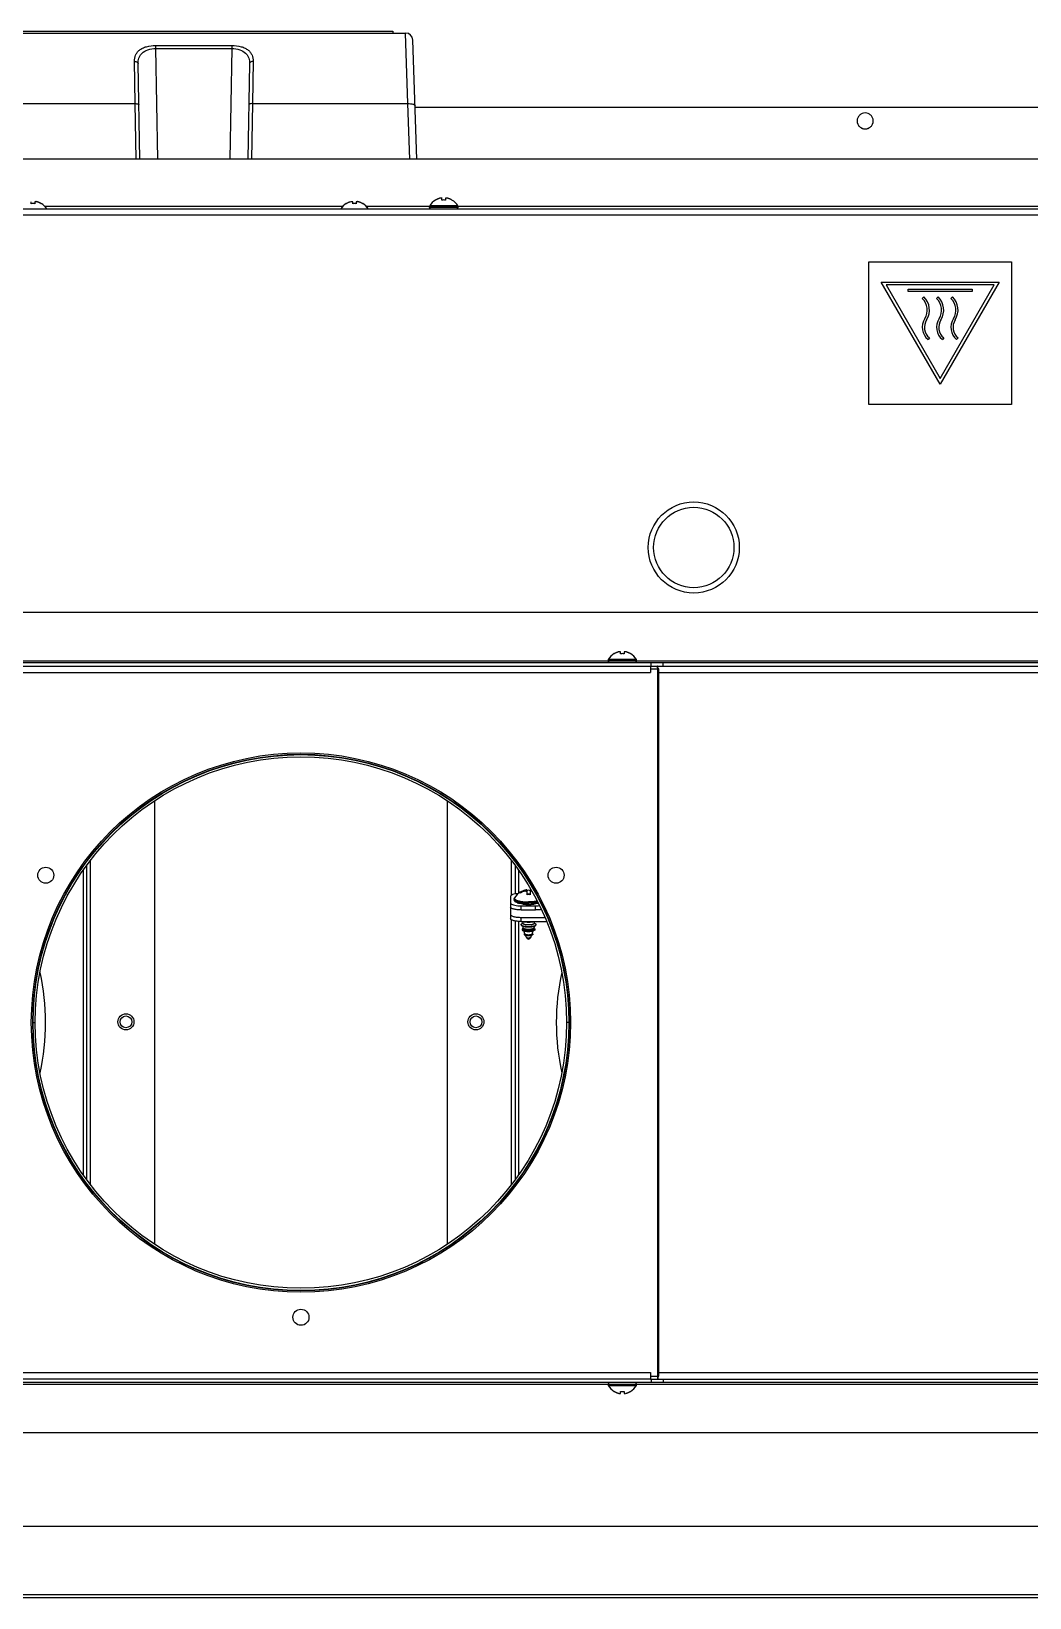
# Model space of a CAD drawing. Header units: millimetres. Extents: x -1686 to 4120, y -1850 to 2563.
# Drawn here: x 349.9 to 629.4, y -1347.2 to -908.7 of the extents above; entities that cross this region are included whole.
import ezdxf

# ---------------------------------------------------------------- set-up
doc = ezdxf.new("R2010")
doc.units = ezdxf.units.MM
doc.header["$LTSCALE"] = 65.395
doc.layers.get('0').update_dxf_attribs({"linetype": 'CONTINUOUS'})
doc.layers.add('ASSI', color=7, linetype='CONTINUOUS')
doc.layers.add('GEOM', color=7, linetype='CONTINUOUS')

msp = doc.modelspace()

# ---------------------------------------------------------------- linework, layer by layer
at = {"linetype": 'Continuous'}
for p, q in [((463.08, -955.91), (463.08, -955.87)), ((464.88, -955.91), (464.88, -955.35)), ((465.88, -955.35), (465.88, -955.91)), ((467.68, -955.87), (467.68, -955.91)), ((349.88, -956.91), (349.88, -956.35)), ((350.88, -956.35), (350.88, -956.91)), ((352.68, -956.87), (352.68, -956.91)), ((438.08, -956.91), (438.08, -956.87)), ((439.88, -956.91), (439.88, -956.35)), ((440.88, -956.35), (440.88, -956.91)), ((442.68, -956.87), (442.68, -956.91)), ((513.08, -1082.91), (513.08, -1082.87)), ((514.88, -1082.91), (514.88, -1082.35)), ((515.88, -1082.35), (515.88, -1082.91)), ((517.68, -1082.87), (517.68, -1082.91)), ((486.81, -1149.89), (486.81, -1149.63)), ((488.11, -1149.1), (488.11, -1149.36)), ((488.61, -1148.97), (488.61, -1150.36)), ((488.61, -1150.08), (489.61, -1150.08)), ((489.61, -1148.97), (489.61, -1150.36)), ((513.08, -1289.43), (513.08, -1289.4)), ((514.88, -1289.95), (514.88, -1289.4)), ((515.88, -1289.4), (515.88, -1289.95)), ((517.68, -1289.4), (517.68, -1289.43))]:
    msp.add_line(p, q, dxfattribs=at)
for centre, radius, start, end in [((465.58, -959.97), 4.8, 121.3727, 149.6988), ((465.57, -959.96), 4.75, 118.9687, 121.5341), ((465.56, -959.95), 4.75, 118.0074, 118.9684), ((465.56, -959.95), 4.75, 116.6813, 118.0074), ((465.56, -959.95), 4.74, 115.5402, 116.6812), ((465.56, -959.94), 4.74, 114.5722, 115.5402), ((465.56, -959.94), 4.73, 113.3175, 114.5722), ((465.56, -959.94), 4.73, 112.5474, 113.3174), ((465.55, -959.93), 4.72, 111.0025, 112.5476), ((465.55, -959.92), 4.72, 110.5181, 111.0023), ((465.55, -959.91), 4.7, 108.4656, 110.5187), ((465.54, -959.89), 4.68, 107.3773, 108.465), ((465.53, -959.88), 4.67, 106.3949, 107.3772), ((465.53, -959.85), 4.64, 104.3176, 106.3964), ((464.63, -957.34), 2.01, 95.2585, 97.2741), ((464.63, -957.32), 1.98, 94.6009, 95.2558), ((464.63, -957.31), 1.97, 93.2167, 94.6016), ((464.63, -957.3), 1.96, 92.3765, 93.2159), ((464.63, -957.29), 1.95, 91.1545, 92.3767), ((464.63, -957.29), 1.95, 90.1995, 91.1541), ((464.63, -957.29), 1.95, 89.0741, 90.1995), ((464.63, -957.29), 1.95, 88.0037, 89.0738), ((464.63, -957.3), 1.96, 86.9771, 88.0037), ((464.63, -957.31), 1.97, 85.714, 86.9766), ((464.63, -957.32), 1.98, 84.8627, 85.7144), ((464.63, -957.34), 2.01, 82.7256, 84.8598), ((465.38, -959.67), 3.8, 82.4351, 97.5649), ((466.13, -957.34), 2.01, 95.1401, 97.2744), ((466.13, -957.32), 1.98, 94.2856, 95.1372), ((466.13, -957.31), 1.97, 93.0233, 94.286), ((466.13, -957.3), 1.96, 91.9964, 93.0228), ((466.13, -957.29), 1.95, 90.9261, 91.9964), ((466.13, -957.29), 1.95, 88.8459, 90.9258), ((466.13, -957.29), 1.96, 87.6234, 88.8455), ((466.13, -957.3), 1.96, 86.7841, 87.6235), ((466.13, -957.31), 1.97, 85.3984, 86.7833), ((466.13, -957.32), 1.98, 84.7442, 85.3991), ((466.13, -957.34), 2.01, 82.7259, 84.7415), ((465.23, -959.85), 4.64, 73.6036, 75.6824), ((465.22, -959.88), 4.67, 72.6228, 73.6051), ((465.22, -959.89), 4.68, 71.535, 72.6227), ((465.21, -959.91), 4.7, 69.4813, 71.5344), ((465.21, -959.92), 4.72, 68.9977, 69.4819), ((465.21, -959.93), 4.72, 67.4524, 68.9975), ((465.2, -959.94), 4.73, 66.6826, 67.4526), ((465.2, -959.94), 4.73, 65.4278, 66.6825), ((465.2, -959.94), 4.74, 64.4598, 65.4278), ((465.2, -959.95), 4.74, 63.3188, 64.4598), ((465.2, -959.95), 4.75, 61.9926, 63.3187), ((465.2, -959.95), 4.75, 61.0316, 61.9926), ((465.19, -959.96), 4.75, 58.4659, 61.0313), ((465.18, -959.97), 4.8, 30.3012, 58.6273), ((350.38, -960.67), 3.8, 82.4351, 97.5649), ((351.13, -958.34), 2.01, 95.1401, 97.2744), ((351.13, -958.32), 1.98, 94.2856, 95.1372), ((351.13, -958.31), 1.97, 93.0233, 94.286), ((351.13, -958.3), 1.96, 91.9964, 93.0228), ((351.13, -958.29), 1.95, 90.9261, 91.9964), ((351.13, -958.29), 1.95, 88.8459, 90.9258), ((351.13, -958.29), 1.96, 87.6234, 88.8455), ((351.13, -958.3), 1.96, 86.7841, 87.6235), ((351.13, -958.31), 1.97, 85.3984, 86.7833), ((351.13, -958.32), 1.98, 84.7442, 85.3991), ((351.13, -958.34), 2.01, 82.7259, 84.7415), ((350.23, -960.85), 4.64, 73.6036, 75.6824), ((350.22, -960.88), 4.67, 72.6228, 73.6051), ((350.22, -960.89), 4.68, 71.535, 72.6227), ((350.21, -960.91), 4.7, 69.4813, 71.5344), ((350.21, -960.92), 4.72, 68.9977, 69.4819), ((350.21, -960.93), 4.72, 67.4524, 68.9975), ((350.2, -960.94), 4.73, 66.6826, 67.4526), ((350.2, -960.94), 4.73, 65.4278, 66.6825), ((350.2, -960.94), 4.74, 64.4598, 65.4278), ((350.2, -960.95), 4.74, 63.3188, 64.4598), ((350.2, -960.95), 4.75, 61.9926, 63.3187), ((350.2, -960.95), 4.75, 61.0316, 61.9926), ((350.19, -960.96), 4.75, 58.4659, 61.0313), ((350.18, -960.97), 4.8, 33.2859, 58.6273), ((440.58, -960.97), 4.8, 121.3727, 146.7141), ((440.57, -960.96), 4.75, 118.9687, 121.5341), ((440.56, -960.95), 4.75, 118.0074, 118.9684), ((440.56, -960.95), 4.75, 116.6813, 118.0074), ((440.56, -960.95), 4.74, 115.5402, 116.6812), ((440.56, -960.94), 4.74, 114.5722, 115.5402), ((440.56, -960.94), 4.73, 113.3175, 114.5722), ((440.56, -960.94), 4.73, 112.5474, 113.3174), ((440.55, -960.93), 4.72, 111.0025, 112.5476), ((440.55, -960.92), 4.72, 110.5181, 111.0023), ((440.55, -960.91), 4.7, 108.4656, 110.5187), ((440.54, -960.89), 4.68, 107.3773, 108.465), ((440.53, -960.88), 4.67, 106.3949, 107.3772), ((440.53, -960.85), 4.64, 104.3176, 106.3964), ((439.63, -958.34), 2.01, 95.2585, 97.2741), ((439.63, -958.32), 1.98, 94.6009, 95.2558), ((439.63, -958.31), 1.97, 93.2167, 94.6016), ((439.63, -958.3), 1.96, 92.3765, 93.2159), ((439.63, -958.29), 1.95, 91.1545, 92.3767), ((439.63, -958.29), 1.95, 90.1995, 91.1541), ((439.63, -958.29), 1.95, 89.0741, 90.1995), ((439.63, -958.29), 1.95, 88.0037, 89.0738), ((439.63, -958.3), 1.96, 86.9771, 88.0037), ((439.63, -958.31), 1.97, 85.714, 86.9766), ((439.63, -958.32), 1.98, 84.8627, 85.7144), ((439.63, -958.34), 2.01, 82.7256, 84.8598), ((440.38, -960.67), 3.8, 82.4351, 97.5649), ((441.13, -958.34), 2.01, 95.1401, 97.2744), ((441.13, -958.32), 1.98, 94.2856, 95.1372), ((441.13, -958.31), 1.97, 93.0233, 94.286), ((441.13, -958.3), 1.96, 91.9964, 93.0228), ((441.13, -958.29), 1.95, 90.9261, 91.9964), ((441.13, -958.29), 1.95, 88.8459, 90.9258), ((441.13, -958.29), 1.96, 87.6234, 88.8455), ((441.13, -958.3), 1.96, 86.7841, 87.6235), ((441.13, -958.31), 1.97, 85.3984, 86.7833), ((441.13, -958.32), 1.98, 84.7442, 85.3991), ((441.13, -958.34), 2.01, 82.7259, 84.7415), ((440.23, -960.85), 4.64, 73.6036, 75.6824), ((440.22, -960.88), 4.67, 72.6228, 73.6051), ((440.22, -960.89), 4.68, 71.535, 72.6227), ((440.21, -960.91), 4.7, 69.4813, 71.5344), ((440.21, -960.92), 4.72, 68.9977, 69.4819), ((440.21, -960.93), 4.72, 67.4524, 68.9975), ((440.2, -960.94), 4.73, 66.6826, 67.4526), ((440.2, -960.94), 4.73, 65.4278, 66.6825), ((440.2, -960.94), 4.74, 64.4598, 65.4278), ((440.2, -960.95), 4.74, 63.3188, 64.4598), ((440.2, -960.95), 4.75, 61.9926, 63.3187), ((440.2, -960.95), 4.75, 61.0316, 61.9926), ((440.19, -960.96), 4.75, 58.4659, 61.0313), ((440.18, -960.97), 4.8, 33.2859, 58.6273), ((515.58, -1086.97), 4.8, 121.3727, 149.6988), ((515.57, -1086.96), 4.75, 118.9687, 121.5341), ((515.56, -1086.95), 4.75, 118.0074, 118.9684), ((515.56, -1086.95), 4.75, 116.6813, 118.0074), ((515.56, -1086.95), 4.74, 115.5402, 116.6812), ((515.56, -1086.94), 4.74, 114.5722, 115.5402), ((515.56, -1086.94), 4.73, 113.3175, 114.5722), ((515.56, -1086.94), 4.73, 112.5474, 113.3174), ((515.55, -1086.93), 4.72, 111.0025, 112.5476), ((515.55, -1086.92), 4.72, 110.5181, 111.0023), ((515.55, -1086.91), 4.7, 108.4656, 110.5187), ((515.54, -1086.89), 4.68, 107.3773, 108.465), ((515.53, -1086.88), 4.67, 106.3949, 107.3772), ((515.53, -1086.85), 4.64, 104.3176, 106.3964), ((514.63, -1084.34), 2.01, 95.2585, 97.2741), ((514.63, -1084.32), 1.98, 94.6009, 95.2558), ((514.63, -1084.31), 1.97, 93.2167, 94.6016), ((514.63, -1084.3), 1.96, 92.3765, 93.2159), ((514.63, -1084.29), 1.95, 91.1545, 92.3767), ((514.63, -1084.29), 1.95, 90.1995, 91.1541), ((514.63, -1084.29), 1.95, 89.0741, 90.1995), ((514.63, -1084.29), 1.95, 88.0037, 89.0738), ((514.63, -1084.3), 1.96, 86.9771, 88.0037), ((514.63, -1084.31), 1.97, 85.714, 86.9766), ((514.63, -1084.32), 1.98, 84.8627, 85.7144), ((514.63, -1084.34), 2.01, 82.7256, 84.8598), ((515.38, -1086.67), 3.8, 82.4351, 97.5649), ((516.13, -1084.34), 2.01, 95.1401, 97.2744), ((516.13, -1084.32), 1.98, 94.2856, 95.1372), ((516.13, -1084.31), 1.97, 93.0233, 94.286), ((516.13, -1084.3), 1.96, 91.9964, 93.0228), ((516.13, -1084.29), 1.95, 90.9261, 91.9964), ((516.13, -1084.29), 1.95, 88.8459, 90.9258), ((516.13, -1084.29), 1.96, 87.6234, 88.8455), ((516.13, -1084.3), 1.96, 86.7841, 87.6235), ((516.13, -1084.31), 1.97, 85.3984, 86.7833), ((516.13, -1084.32), 1.98, 84.7442, 85.3991), ((516.13, -1084.34), 2.01, 82.7259, 84.7415), ((515.23, -1086.85), 4.64, 73.6036, 75.6824), ((515.22, -1086.88), 4.67, 72.6228, 73.6051), ((515.22, -1086.89), 4.68, 71.535, 72.6227), ((515.21, -1086.91), 4.7, 69.4813, 71.5344), ((515.21, -1086.92), 4.72, 68.9977, 69.4819), ((515.21, -1086.93), 4.72, 67.4524, 68.9975), ((515.2, -1086.94), 4.73, 66.6826, 67.4526), ((515.2, -1086.94), 4.73, 65.4278, 66.6825), ((515.2, -1086.94), 4.74, 64.4598, 65.4278), ((515.2, -1086.95), 4.74, 63.3188, 64.4598), ((515.2, -1086.95), 4.75, 61.9926, 63.3187), ((515.2, -1086.95), 4.75, 61.0316, 61.9926), ((515.19, -1086.96), 4.75, 58.4659, 61.0313), ((515.18, -1086.97), 4.8, 30.3012, 58.6273), ((489.26, -1153.77), 4.81, 103.864, 120.6516), ((489.26, -1154.03), 4.81, 103.864, 120.6516), ((488.9, -1151.08), 2.13, 98.1924, 101.5104), ((488.89, -1151.06), 2.1, 97.7208, 98.1862), ((489.11, -1153.05), 3.92, 90.0072, 97.3418), ((489.11, -1154.24), 3.92, 90.0072, 97.3418), ((489.11, -1153.05), 3.92, 82.6582, 89.9928), ((489.11, -1154.24), 3.92, 82.6582, 89.9928), ((489.33, -1151.06), 2.11, 81.5257, 82.2791), ((489.32, -1151.07), 2.12, 79.6982, 81.5243), ((489.32, -1151.11), 2.15, 77.1938, 79.695), ((489.31, -1151.14), 2.18, 76.8576, 77.1982), ((490.4, -1151.47), 2.13, 100.063, 100.3149), ((490.39, -1151.46), 2.11, 97.7232, 100.0653), ((288.88, -1186.15), 65, 347.524, 12.476), ((561.88, -1186.15), 65, 167.524, 192.476), ((515.58, -1285.33), 4.8, 210.3012, 238.6273), ((515.18, -1285.33), 4.8, 301.3727, 329.6988), ((515.57, -1285.34), 4.75, 238.4659, 241.0313), ((515.56, -1285.35), 4.75, 241.0316, 241.9926), ((515.56, -1285.35), 4.75, 241.9926, 243.3187), ((515.56, -1285.35), 4.74, 243.3188, 244.4598), ((515.56, -1285.36), 4.74, 244.4598, 245.4278), ((515.56, -1285.36), 4.73, 245.4278, 246.6825), ((515.56, -1285.37), 4.73, 246.6826, 247.4526), ((515.55, -1285.37), 4.72, 247.4524, 248.9975), ((515.55, -1285.38), 4.72, 248.9977, 249.4819), ((515.55, -1285.39), 4.7, 249.4813, 251.5344), ((515.54, -1285.41), 4.68, 251.535, 252.6227), ((515.53, -1285.42), 4.67, 252.6228, 253.6051), ((515.53, -1285.45), 4.64, 253.6036, 255.6824), ((514.63, -1287.96), 2.01, 262.7259, 264.7415), ((514.63, -1287.98), 1.98, 264.7442, 265.3991), ((514.63, -1287.99), 1.97, 265.3984, 266.7833), ((514.63, -1288), 1.96, 266.7841, 267.6235), ((514.63, -1288.01), 1.96, 267.6234, 268.8455), ((514.63, -1288.01), 1.95, 268.8459, 270.9258), ((514.63, -1288.01), 1.95, 270.9261, 271.9964), ((514.63, -1288), 1.96, 271.9964, 273.0228), ((514.63, -1287.99), 1.97, 273.0233, 274.286), ((514.63, -1287.98), 1.98, 274.2856, 275.1372), ((514.63, -1287.96), 2.01, 275.1401, 277.2744), ((515.38, -1285.63), 3.8, 262.4351, 277.5649), ((516.13, -1287.96), 2.01, 262.7256, 264.8598), ((516.13, -1287.98), 1.98, 264.8627, 265.7144), ((516.13, -1287.99), 1.97, 265.714, 266.9766), ((516.13, -1288), 1.96, 266.9771, 268.0037), ((516.13, -1288.01), 1.95, 268.0037, 269.0738), ((516.13, -1288.01), 1.95, 269.0741, 270.1995), ((516.13, -1288.01), 1.95, 270.1995, 271.1541), ((516.13, -1288.01), 1.95, 271.1545, 272.3767), ((516.13, -1288), 1.96, 272.3765, 273.2159), ((516.13, -1287.99), 1.97, 273.2167, 274.6016), ((516.13, -1287.98), 1.98, 274.6009, 275.2558), ((516.13, -1287.96), 2.01, 275.2585, 277.2741), ((515.23, -1285.45), 4.64, 284.3176, 286.3964), ((515.22, -1285.42), 4.67, 286.3949, 287.3772), ((515.22, -1285.41), 4.68, 287.3773, 288.465), ((515.21, -1285.39), 4.7, 288.4656, 290.5187), ((515.21, -1285.38), 4.72, 290.5181, 291.0023), ((515.21, -1285.37), 4.72, 291.0025, 292.5476), ((515.2, -1285.37), 4.73, 292.5474, 293.3174), ((515.2, -1285.36), 4.73, 293.3175, 294.5722), ((515.2, -1285.36), 4.74, 294.5722, 295.5402), ((515.2, -1285.35), 4.74, 295.5402, 296.6812), ((515.2, -1285.35), 4.75, 296.6813, 298.0074), ((515.2, -1285.35), 4.75, 298.0074, 298.9684), ((515.19, -1285.34), 4.75, 298.9687, 301.5341)]:
    msp.add_arc(centre, radius, start, end, dxfattribs=at)
for points, knots in [([(488.11, -1149.1), (488.14, -1149.09), (488.26, -1149.05), (488.38, -1149.01), (488.47, -1149)], [0, 0, 0, 0, 0.25438, 1, 1, 1, 1]), ([(488.61, -1149.49), (488.57, -1149.47), (488.41, -1149.42), (488.24, -1149.38), (488.11, -1149.36)], [0, 0, 0, 0, 0.255959, 1, 1, 1, 1]), ([(490.01, -1149.38), (489.98, -1149.38), (489.84, -1149.41), (489.71, -1149.45), (489.61, -1149.49)], [0, 0, 0, 0, 0.245571, 1, 1, 1, 1])]:
    msp.add_open_spline(points, degree=3, knots=knots, dxfattribs=at)
at = {"layer": 'ASSI', "linetype": 'Continuous'}
for p, q in [((461.38, -957.95), (461.38, -957.75)), ((469.38, -957.75), (461.38, -957.75)), ((469.38, -957.95), (461.38, -957.95)), ((469.32, -957.55), (461.43, -957.55)), ((469.38, -957.95), (469.38, -957.75)), ((511.38, -1084.95), (511.38, -1084.75)), ((519.38, -1084.75), (511.38, -1084.75)), ((519.38, -1084.95), (511.38, -1084.95)), ((519.32, -1084.55), (511.43, -1084.55)), ((519.38, -1084.95), (519.38, -1084.75)), ((485.11, -1151.54), (485.11, -1151.74)), ((487.42, -1152.48), (487.43, -1152.48)), ((487.48, -1152.68), (487.5, -1152.69)), ((487.87, -1153.01), (487.85, -1153.01)), ((489.11, -1153.07), (489.09, -1153.07)), ((489.13, -1153.07), (489.11, -1153.07)), ((490.37, -1153.01), (490.35, -1153.01)), ((490.73, -1152.68), (490.72, -1152.69)), ((491.53, -1152.16), (491.52, -1152.16)), ((491.63, -1152.35), (491.62, -1152.35)), ((491.73, -1152.52), (491.72, -1152.52)), ((487.51, -1157.86), (487.51, -1158.41)), ((487.51, -1159.17), (487.51, -1159.58)), ((490.71, -1157.86), (490.71, -1158.41)), ((490.71, -1159.17), (490.71, -1159.58)), ((350.38, -1186.15), (350.98, -1186.15)), ((500.38, -1186.15), (499.78, -1186.15)), ((511.38, -1287.35), (519.38, -1287.35)), ((511.38, -1287.55), (511.38, -1287.35)), ((511.38, -1287.55), (519.38, -1287.55)), ((511.43, -1287.75), (519.32, -1287.75)), ((519.38, -1287.55), (519.38, -1287.35))]:
    msp.add_line(p, q, dxfattribs=at)
for centre, radius in [((425.38, -1186.15), 75.5), ((425.38, -1186.15), 75.1), ((425.38, -1186.15), 75), ((425.38, -1186.15), 74.4), ((353.93, -1144.9), 2.25), ((496.83, -1144.9), 2.25), ((376.38, -1185.95), 2.25), ((474.38, -1185.95), 2.25), ((376.38, -1185.95), 1.65), ((474.38, -1185.95), 1.65), ((425.38, -1268.65), 2.25)]:
    msp.add_circle(centre, radius, dxfattribs=at)
for centre, radius, start, end in [((583.37, -933.74), 2.24, 179.2888, 179.6434), ((583.37, -933.74), 2.24, 179.6434, 180), ((583.38, -933.74), 2.24, 0.3566, 0.7112), ((583.39, -933.74), 2.24, 0, 0.3566), ((465.58, -959.97), 4.8, 121.3727, 149.6988), ((465.18, -959.97), 4.8, 30.3012, 58.6273), ((350.18, -960.97), 4.8, 33.2248, 58.6273), ((440.58, -960.97), 4.8, 121.3727, 146.7752), ((440.18, -960.97), 4.8, 33.2248, 58.6273), ((461.78, -957.75), 0.4, 149.6988, 180), ((461.78, -957.95), 0.4, 180, 270), ((468.98, -957.95), 0.4, 270, 360), ((468.98, -957.75), 0.4, 0, 30.3012), ((515.58, -1086.97), 4.8, 121.3727, 149.6988), ((515.18, -1086.97), 4.8, 30.3012, 58.6273), ((511.78, -1084.75), 0.4, 149.6988, 180), ((511.78, -1084.95), 0.4, 180, 270), ((518.98, -1084.95), 0.4, 270, 360), ((518.98, -1084.75), 0.4, 0, 30.3012), ((489.28, -1153.68), 4.76, 121.5577, 148.5278), ((487.24, -1148.23), 3.95, 250.4083, 252.2475), ((487.3, -1149.18), 3.7, 249.0347, 250.8433), ((487.42, -1147.95), 4.66, 252.5098, 253.0096), ((487.41, -1147.71), 4.49, 252.212, 252.8305), ((487.47, -1147.57), 4.85, 253.0561, 253.3055), ((487.47, -1147.78), 4.84, 253.0083, 253.3057), ((487.47, -1147.51), 4.71, 252.8284, 253.182), ((487.51, -1147.46), 4.97, 253.3054, 253.5399), ((487.54, -1147.53), 5.1, 253.3097, 254.0797), ((487.53, -1147.32), 4.9, 253.1829, 253.6697), ((489.25, -1153.64), 4.72, 121.3311, 121.5306), ((488.93, -1141.46), 11.61, 262.9185, 264.6537), ((489.05, -1140.13), 12.94, 264.7674, 266.8634), ((489.17, -1153.4), 4.46, 102.4621, 103.8217), ((489.14, -1153.27), 4.33, 97.0266, 102.4829), ((489.11, -1138.93), 14.14, 266.8774, 269.9057), ((489.11, -1139.05), 14.02, 270.0824, 273.1222), ((489.08, -1153.26), 4.32, 80.3337, 80.4973), ((489.19, -1140.34), 12.72, 273.1056, 275.2464), ((489.31, -1141.67), 11.39, 275.3318, 277.0963), ((489.4, -1140.89), 11.68, 276.8793, 277.102), ((490.4, -1147.53), 5.43, 285.1817, 285.3181), ((511.78, -1287.35), 0.4, 90, 180), ((511.78, -1287.55), 0.4, 180, 210.3012), ((515.58, -1285.33), 4.8, 210.3012, 238.6273), ((515.18, -1285.33), 4.8, 301.3727, 329.6988), ((518.98, -1287.35), 0.4, 0, 90), ((518.98, -1287.55), 0.4, 329.6988, 360)]:
    msp.add_arc(centre, radius, start, end, dxfattribs=at)
for points, knots in [([(585.63, -933.72), (585.63, -933.43), (585.5, -932.84), (585, -932.1), (584.26, -931.61), (583.38, -931.44), (582.5, -931.61), (581.76, -932.1), (581.26, -932.84), (581.13, -933.43), (581.13, -933.72)], [0, 0, 0, 0, 0.124966, 0.249951, 0.374965, 0.5, 0.625035, 0.750049, 0.875034, 1, 1, 1, 1]), ([(581.13, -933.74), (581.13, -934.04), (581.25, -934.63), (581.75, -935.38), (582.5, -935.88), (583.38, -936.05), (584.26, -935.88), (585.01, -935.38), (585.51, -934.63), (585.63, -934.04), (585.63, -933.74)], [0, 0, 0, 0, 0.124965, 0.24995, 0.374965, 0.5, 0.625035, 0.75005, 0.875035, 1, 1, 1, 1]), ([(581.13, -933.74), (581.13, -934.03), (581.26, -934.62), (581.76, -935.36), (582.5, -935.85), (583.38, -936.02), (584.26, -935.85), (585, -935.36), (585.5, -934.62), (585.63, -934.03), (585.63, -933.74)], [0, 0, 0, 0, 0.124966, 0.249951, 0.374965, 0.5, 0.625035, 0.750049, 0.875034, 1, 1, 1, 1]), ([(485.11, -1151.54), (485.11, -1151.48), (485.13, -1151.36), (485.18, -1151.24), (485.21, -1151.19)], [0, 0, 0, 0, 0.508329, 1, 1, 1, 1]), ([(485.11, -1151.54), (485.11, -1151.56), (485.11, -1151.61), (485.13, -1151.65), (485.15, -1151.69)], [0, 0, 0, 0, 0.241315, 1, 1, 1, 1]), ([(485.98, -1152.63), (485.87, -1152.59), (485.66, -1152.5), (485.39, -1152.32), (485.21, -1152.11), (485.12, -1151.91), (485.11, -1151.8), (485.11, -1151.74)], [0, 0, 0, 0, 0.268722, 0.511528, 0.747397, 0.869786, 1, 1, 1, 1]), ([(485.11, -1151.74), (485.11, -1151.77), (485.12, -1151.83), (485.17, -1151.92), (485.24, -1152.01), (485.39, -1152.13), (485.65, -1152.27), (485.89, -1152.35), (486.02, -1152.39)], [0, 0, 0, 0, 0.076436, 0.160147, 0.256541, 0.369002, 0.647724, 1, 1, 1, 1]), ([(485.15, -1151.69), (485.18, -1151.74), (485.27, -1151.85), (485.47, -1151.98), (485.74, -1152.11), (485.95, -1152.18), (486.06, -1152.21)], [0, 0, 0, 0, 0.172195, 0.393592, 0.669634, 1, 1, 1, 1]), ([(485.21, -1151.19), (485.19, -1151.22), (485.17, -1151.29), (485.16, -1151.43), (485.25, -1151.58), (485.39, -1151.69), (485.6, -1151.83), (485.78, -1151.9), (485.92, -1151.95)], [0, 0, 0, 0, 0.091753, 0.176897, 0.367794, 0.491013, 0.637041, 1, 1, 1, 1]), ([(487.5, -1152.97), (487.24, -1152.94), (486.77, -1152.87), (486.3, -1152.75), (486.09, -1152.67)], [0, 0, 0, 0, 0.538342, 1, 1, 1, 1]), ([(486.1, -1152.23), (486.3, -1152.29), (486.74, -1152.39), (487.18, -1152.45), (487.42, -1152.48)], [0, 0, 0, 0, 0.464938, 1, 1, 1, 1]), ([(486.15, -1152.03), (486.35, -1152.08), (486.8, -1152.19), (487.78, -1152.33), (488.57, -1152.37), (489.11, -1152.37)], [0, 0, 0, 0, 0.211781, 0.45566, 1, 1, 1, 1]), ([(486.15, -1152.43), (486.35, -1152.49), (486.79, -1152.59), (487.24, -1152.66), (487.48, -1152.68)], [0, 0, 0, 0, 0.466035, 1, 1, 1, 1]), ([(486.8, -1149.61), (486.9, -1149.55), (487.31, -1149.32), (487.76, -1149.15), (488.1, -1149.07)], [0, 0, 0, 0, 0.250532, 1, 1, 1, 1]), ([(487.43, -1152.48), (487.56, -1152.5), (488.12, -1152.56), (488.68, -1152.58), (489.11, -1152.58)], [0, 0, 0, 0, 0.240413, 1, 1, 1, 1]), ([(487.5, -1152.69), (487.62, -1152.7), (488.16, -1152.75), (488.7, -1152.77), (489.11, -1152.77)], [0, 0, 0, 0, 0.241253, 1, 1, 1, 1]), ([(491.52, -1152.16), (491.14, -1152.23), (490.34, -1152.34), (489.53, -1152.37), (489.11, -1152.37)], [0, 0, 0, 0, 0.473852, 1, 1, 1, 1]), ([(490.8, -1152.48), (490.66, -1152.5), (490.1, -1152.56), (489.54, -1152.58), (489.11, -1152.58)], [0, 0, 0, 0, 0.24029, 1, 1, 1, 1]), ([(490.72, -1152.69), (490.59, -1152.7), (490.06, -1152.75), (489.52, -1152.77), (489.11, -1152.77)], [0, 0, 0, 0, 0.241253, 1, 1, 1, 1]), ([(491.82, -1152.77), (491.74, -1152.79), (491.37, -1152.88), (491.01, -1152.94), (490.72, -1152.97)], [0, 0, 0, 0, 0.229957, 1, 1, 1, 1]), ([(491.72, -1152.52), (491.64, -1152.54), (491.32, -1152.61), (490.99, -1152.66), (490.73, -1152.68)], [0, 0, 0, 0, 0.233741, 1, 1, 1, 1]), ([(491.62, -1152.35), (491.56, -1152.36), (491.3, -1152.41), (491.04, -1152.45), (490.84, -1152.48)], [0, 0, 0, 0, 0.237213, 1, 1, 1, 1])]:
    msp.add_open_spline(points, degree=3, knots=knots, dxfattribs=at)
at = {"layer": 'GEOM', "linetype": 'Continuous'}
for p, q in [((336.06, -909.15), (454.7, -909.15)), ((339.69, -908.65), (451.07, -908.65)), ((451.07, -908.65), (451.07, -909.15)), ((455.35, -928.89), (454.7, -909.15)), ((457.87, -944.45), (456.7, -911.08)), ((384.7, -912.62), (384.7, -913.48)), ((384.7, -912.62), (406.06, -912.62)), ((384.7, -913.48), (385.24, -944.45)), ((384.7, -913.48), (406.06, -913.48)), ((406.06, -913.48), (405.51, -944.45)), ((406.06, -912.62), (406.06, -913.48)), ((378.98, -928.89), (378.78, -917.04)), ((380.25, -944.45), (379.78, -917.76)), ((410.98, -917.76), (410.51, -944.45)), ((411.98, -917.04), (411.78, -928.89)), ((335.41, -928.89), (378.98, -928.89)), ((379.25, -944.45), (378.98, -928.89)), ((411.78, -928.89), (411.51, -944.45)), ((411.78, -928.89), (455.35, -928.89)), ((455.89, -944.45), (455.35, -928.89)), ((843.54, -929.97), (457.36, -929.97)), ((843.54, -930), (457.36, -930)), ((823.53, -944.45), (27.23, -944.45)), ((853.88, -960.15), (-3.12, -960.15)), ((-1.12, -958.35), (851.88, -958.35)), ((353.61, -957.61), (437.15, -957.61)), ((443.61, -957.61), (461.41, -957.61)), ((469.35, -957.61), (635.41, -957.61)), ((584.38, -1013.15), (584.38, -973.15)), ((584.38, -973.15), (624.38, -973.15)), ((624.38, -973.15), (624.38, -1013.15)), ((604.38, -1007.44), (587.88, -978.86)), ((587.88, -978.86), (620.88, -978.86)), ((589.27, -979.66), (604.38, -1005.84)), ((619.49, -979.66), (589.27, -979.66)), ((595.38, -981.46), (595.38, -980.86)), ((595.38, -980.86), (613.38, -980.86)), ((613.38, -981.46), (595.38, -981.46)), ((620.88, -978.86), (604.38, -1007.44)), ((604.38, -1005.84), (619.49, -979.66)), ((613.38, -980.86), (613.38, -981.46)), ((599.38, -983.4), (599.79, -982.96)), ((603.38, -983.4), (603.79, -982.96)), ((607.38, -983.4), (607.79, -982.96)), ((601.38, -994.5), (600.99, -994.96)), ((605.38, -994.5), (604.99, -994.96)), ((609.38, -994.5), (608.99, -994.96)), ((624.38, -1013.15), (584.38, -1013.15)), ((703.22, -1071.35), (147.54, -1071.35)), ((118.88, -1085.35), (731.88, -1085.35)), ((327.53, -1086.35), (523.23, -1086.35)), ((339.38, -1084.85), (511.38, -1084.85)), ((519.38, -1084.85), (647.28, -1084.85)), ((523.23, -1086.35), (523.23, -1088.15)), ((523.23, -1086.35), (525.26, -1086.35)), ((523.23, -1087.15), (525.52, -1087.15)), ((523.48, -1086.35), (523.48, -1085.35)), ((525.24, -1087.11), (525.23, -1087.15)), ((525.23, -1087.15), (525.23, -1285.15)), ((525.26, -1086.88), (525.26, -1086.35)), ((525.26, -1086.35), (667.13, -1086.35)), ((525.35, -1086.88), (525.26, -1087.15)), ((525.26, -1086.88), (525.26, -1086.88)), ((525.52, -1087.15), (525.52, -1088.15)), ((526.79, -1086.35), (526.79, -1085.35)), ((327.53, -1088.15), (523.23, -1088.15)), ((525.52, -1088.15), (525.52, -1284.15)), ((525.52, -1088.15), (667.73, -1088.15)), ((384.38, -1124.1), (384.38, -1248.2)), ((466.38, -1248.2), (466.38, -1124.1)), ((364.47, -1228.82), (364.47, -1143.48)), ((365.38, -1230.13), (365.38, -1142.17)), ((366.38, -1140.88), (366.38, -1231.42)), ((484.38, -1150.45), (484.38, -1140.88)), ((485.38, -1142.17), (485.38, -1150.15)), ((486.29, -1143.48), (486.29, -1149.97)), ((484.08, -1150.78), (484.08, -1152.69)), ((484.08, -1152.74), (484.08, -1157.09)), ((484.38, -1231.42), (484.38, -1157.41)), ((487.08, -1154.62), (487.08, -1153.47)), ((487.08, -1153.47), (491.11, -1153.47)), ((487.08, -1154.62), (491.11, -1154.62)), ((487.08, -1157.86), (487.08, -1156.7)), ((487.08, -1156.7), (493.66, -1156.7)), ((491.11, -1154.62), (491.11, -1153.47)), ((485.38, -1157.72), (485.38, -1230.13)), ((486.29, -1157.83), (486.29, -1228.82)), ((487.01, -1158.79), (487.01, -1158.69)), ((487.08, -1157.86), (494.17, -1157.86)), ((487.51, -1158.31), (487.25, -1158.44)), ((487.25, -1159.04), (487.69, -1159.26)), ((487.3, -1160.05), (487.3, -1160.14)), ((487.51, -1157.86), (487.51, -1158.41)), ((487.51, -1159.17), (487.51, -1159.58)), ((487.55, -1159.81), (487.51, -1159.83)), ((487.51, -1160.36), (487.92, -1160.56)), ((487.58, -1159.93), (487.56, -1159.87)), ((487.6, -1157.86), (487.69, -1157.91)), ((488.11, -1161.32), (487.8, -1160.5)), ((487.91, -1161.4), (487.91, -1161.49)), ((488.08, -1161.24), (488.05, -1161.25)), ((488.05, -1161.64), (488.35, -1161.79)), ((488.5, -1162.35), (488.27, -1161.75)), ((489.72, -1162.35), (489.95, -1161.75)), ((490.17, -1161.64), (489.87, -1161.79)), ((490.11, -1161.32), (490.42, -1160.5)), ((490.14, -1161.24), (490.17, -1161.25)), ((490.71, -1160.36), (490.3, -1160.56)), ((490.31, -1161.4), (490.31, -1161.49)), ((490.62, -1157.86), (490.53, -1157.91)), ((490.97, -1159.04), (490.53, -1159.26)), ((490.63, -1159.93), (490.66, -1159.87)), ((490.67, -1159.81), (490.71, -1159.83)), ((490.71, -1157.86), (490.71, -1158.41)), ((490.71, -1158.31), (490.97, -1158.44)), ((490.71, -1159.17), (490.71, -1159.58)), ((490.92, -1160.05), (490.92, -1160.14)), ((491.21, -1158.79), (491.21, -1158.69)), ((327.53, -1284.15), (523.23, -1284.15)), ((523.23, -1284.15), (523.23, -1285.95)), ((525.52, -1284.15), (667.73, -1284.15)), ((525.52, -1284.15), (525.52, -1285.15)), ((731.88, -1286.95), (118.88, -1286.95)), ((523.23, -1285.95), (327.53, -1285.95)), ((511.38, -1287.45), (339.38, -1287.45)), ((647.28, -1287.45), (519.38, -1287.45)), ((523.23, -1285.15), (525.52, -1285.15)), ((523.23, -1285.95), (525.26, -1285.95)), ((523.48, -1285.95), (523.48, -1286.95)), ((525.23, -1285.15), (525.24, -1285.19)), ((525.35, -1285.42), (525.26, -1285.15)), ((525.26, -1285.41), (525.26, -1285.42)), ((525.26, -1285.41), (525.26, -1285.95)), ((525.26, -1285.95), (667.13, -1285.95)), ((526.79, -1285.95), (526.79, -1286.95)), ((147.54, -1300.95), (703.22, -1300.95)), ((152.38, -1327.15), (698.38, -1327.15)), ((703.38, -1346.35), (147.38, -1346.35)), ((703.38, -1347.15), (147.38, -1347.15))]:
    msp.add_line(p, q, dxfattribs=at)
for points in [[(525.26, -1086.88), (525.26, -1086.89), (525.26, -1086.92), (525.25, -1086.97), (525.25, -1087.03), (525.24, -1087.11)], [(525.24, -1285.19), (525.25, -1285.27), (525.25, -1285.33), (525.26, -1285.38), (525.26, -1285.41), (525.26, -1285.41)]]:
    msp.add_lwpolyline(points, dxfattribs=at)
for radius in [12.75, 11.25]:
    msp.add_circle((535.38, -1053.15), radius, dxfattribs=at)
for centre, radius, start, end in [((454.7, -911.15), 2, 2.0016, 90.0001), ((596.26, -986.67), 4.52, 327.6881, 46.346), ((596.26, -986.67), 5.12, 327.6881, 46.346), ((600.26, -986.67), 4.52, 327.6881, 46.346), ((600.26, -986.67), 5.12, 327.6881, 46.346), ((604.26, -986.67), 4.52, 327.6881, 46.346), ((604.26, -986.67), 5.12, 327.6881, 46.346), ((603.9, -991.5), 4.52, 147.6881, 229.9911), ((603.9, -991.5), 3.92, 147.6881, 229.9911), ((607.9, -991.5), 4.52, 147.6881, 229.9911), ((607.9, -991.5), 3.92, 147.6881, 229.9911), ((611.9, -991.5), 4.52, 147.6881, 229.9911), ((611.9, -991.5), 3.92, 147.6881, 229.9911), ((489.1, -1141.94), 11.14, 266.0641, 269.9247), ((489.11, -1141.45), 11.63, 269.8815, 270.1191), ((489.12, -1141.94), 11.14, 270.0763, 273.9196), ((491.53, -1147.29), 7.31, 279.1347, 279.3398), ((488.32, -1159.58), 0.814, 180.0586, 196.2719), ((488.32, -1159.58), 0.808, 196.2954, 200.7777), ((489.11, -1149.92), 7.96, 266.1403, 273.8597), ((489.91, -1159.59), 0.799, 339.1549, 343.6503), ((489.9, -1159.58), 0.812, 343.712, 359.9801), ((489.11, -1162.12), 0.65, 200.739, 339.2611)]:
    msp.add_arc(centre, radius, start, end, dxfattribs=at)
for points, knots in [([(378.78, -917.04), (378.77, -916.46), (378.9, -915.56), (379.49, -914.52), (380.16, -913.85), (381.05, -913.3), (382.56, -912.76), (383.83, -912.62), (384.7, -912.62)], [0, 0, 0, 0, 0.20969, 0.314179, 0.425169, 0.548376, 0.686936, 1, 1, 1, 1]), ([(379.78, -917.76), (379.77, -917.21), (379.86, -916.38), (380.33, -915.38), (381.07, -914.46), (382.58, -913.65), (383.96, -913.48), (384.7, -913.48)], [0, 0, 0, 0, 0.222402, 0.331438, 0.444071, 0.698592, 1, 1, 1, 1]), ([(406.06, -912.62), (406.93, -912.62), (408.2, -912.76), (409.7, -913.3), (410.6, -913.85), (411.27, -914.52), (411.86, -915.56), (411.99, -916.46), (411.98, -917.04)], [0, 0, 0, 0, 0.313033, 0.451594, 0.574806, 0.685802, 0.790299, 1, 1, 1, 1]), ([(406.06, -913.48), (406.8, -913.48), (408.18, -913.65), (409.68, -914.46), (410.43, -915.38), (410.9, -916.38), (410.99, -917.21), (410.98, -917.76)], [0, 0, 0, 0, 0.301375, 0.555901, 0.668543, 0.777588, 1, 1, 1, 1]), ([(378.78, -917.04), (378.91, -917.04), (379.16, -917.07), (379.48, -917.23), (379.72, -917.46), (379.78, -917.67), (379.78, -917.76)], [0, 0, 0, 0, 0.283786, 0.548859, 0.785527, 1, 1, 1, 1]), ([(411.98, -917.04), (411.85, -917.04), (411.6, -917.07), (411.28, -917.23), (411.04, -917.46), (410.98, -917.67), (410.98, -917.76)], [0, 0, 0, 0, 0.283785, 0.548858, 0.785527, 1, 1, 1, 1]), ([(378.98, -928.89), (379.11, -928.89), (379.34, -928.9), (379.66, -928.96), (379.88, -929.05), (379.98, -929.16), (379.98, -929.21)], [0, 0, 0, 0, 0.345389, 0.644698, 0.863661, 1, 1, 1, 1]), ([(411.78, -928.89), (411.65, -928.89), (411.41, -928.9), (411.1, -928.96), (410.88, -929.05), (410.78, -929.16), (410.78, -929.21)], [0, 0, 0, 0, 0.345389, 0.644698, 0.863661, 1, 1, 1, 1]), ([(455.35, -928.89), (455.6, -928.88), (456.07, -928.9), (456.63, -928.99), (456.99, -929.13), (457.21, -929.25), (457.34, -929.4), (457.34, -929.5)], [0, 0, 0, 0, 0.345347, 0.644266, 0.765124, 0.863703, 1, 1, 1, 1]), ([(525.35, -1086.88), (525.35, -1086.8), (525.35, -1086.67), (525.33, -1086.52), (525.31, -1086.43), (525.29, -1086.39), (525.28, -1086.35), (525.26, -1086.35)], [0, 0, 0, 0, 0.409966, 0.716676, 0.828442, 0.911874, 1, 1, 1, 1]), ([(525.35, -1086.88), (525.36, -1086.9), (525.38, -1086.99), (525.41, -1087.08), (525.42, -1087.15)], [0, 0, 0, 0, 0.237292, 1, 1, 1, 1]), ([(486.2, -1150.04), (485.92, -1150.06), (485.4, -1150.12), (484.8, -1150.26), (484.43, -1150.41), (484.21, -1150.53), (484.08, -1150.68), (484.08, -1150.78)], [0, 0, 0, 0, 0.368046, 0.667953, 0.784806, 0.877675, 1, 1, 1, 1]), ([(484.08, -1152.69), (484.08, -1152.71), (484.09, -1152.78), (484.14, -1152.85), (484.18, -1152.89)], [0, 0, 0, 0, 0.22286, 1, 1, 1, 1]), ([(484.18, -1152.89), (484.29, -1153), (484.65, -1153.16), (485.31, -1153.33), (486.15, -1153.44), (486.76, -1153.47), (487.08, -1153.47)], [0, 0, 0, 0, 0.155207, 0.386809, 0.677495, 1, 1, 1, 1]), ([(487.08, -1154.62), (486.7, -1154.62), (486.14, -1154.6), (485.43, -1154.5), (484.98, -1154.41), (484.61, -1154.29), (484.29, -1154.16), (484.08, -1153.97), (484.08, -1153.85)], [0, 0, 0, 0, 0.357936, 0.520918, 0.665627, 0.787422, 0.883311, 1, 1, 1, 1]), ([(484.08, -1155.93), (484.08, -1156.05), (484.29, -1156.23), (484.61, -1156.37), (484.98, -1156.49), (485.43, -1156.58), (486.14, -1156.68), (486.7, -1156.7), (487.08, -1156.7)], [0, 0, 0, 0, 0.116689, 0.212578, 0.334373, 0.479082, 0.642064, 1, 1, 1, 1]), ([(487.08, -1157.86), (486.7, -1157.86), (486.14, -1157.84), (485.43, -1157.74), (484.98, -1157.65), (484.61, -1157.53), (484.29, -1157.39), (484.08, -1157.21), (484.08, -1157.09)], [0, 0, 0, 0, 0.357936, 0.520918, 0.665627, 0.787422, 0.883311, 1, 1, 1, 1]), ([(491.11, -1153.47), (491.2, -1153.47), (491.55, -1153.46), (491.9, -1153.44), (492.17, -1153.42)], [0, 0, 0, 0, 0.254429, 1, 1, 1, 1]), ([(492.69, -1154.51), (492.57, -1154.53), (492.05, -1154.6), (491.51, -1154.62), (491.11, -1154.62)], [0, 0, 0, 0, 0.233971, 1, 1, 1, 1]), ([(487.01, -1158.69), (487.01, -1158.67), (487.02, -1158.62), (487.07, -1158.56), (487.15, -1158.49), (487.21, -1158.46), (487.25, -1158.44)], [0, 0, 0, 0, 0.184391, 0.401558, 0.670659, 1, 1, 1, 1]), ([(487.01, -1158.69), (487.01, -1158.71), (487.01, -1158.74), (487.02, -1158.76), (487.03, -1158.76)], [0, 0, 0, 0, 0.736634, 1, 1, 1, 1]), ([(487.01, -1158.79), (487.01, -1158.81), (487.02, -1158.86), (487.07, -1158.93), (487.15, -1158.99), (487.21, -1159.02), (487.25, -1159.04)], [0, 0, 0, 0, 0.184391, 0.401558, 0.670659, 1, 1, 1, 1]), ([(487.03, -1158.76), (487.05, -1158.8), (487.12, -1158.88), (487.22, -1158.93), (487.27, -1158.96)], [0, 0, 0, 0, 0.419769, 1, 1, 1, 1]), ([(487.25, -1159.04), (487.35, -1159.09), (487.61, -1159.18), (488.05, -1159.27), (488.56, -1159.32), (489.11, -1159.34), (489.66, -1159.32), (490.17, -1159.27), (490.61, -1159.18), (490.86, -1159.09), (490.97, -1159.04)], [0, 0, 0, 0, 0.092746, 0.212145, 0.350977, 0.5, 0.649023, 0.787855, 0.907254, 1, 1, 1, 1]), ([(487.27, -1158.96), (487.38, -1159.01), (487.63, -1159.09), (488.25, -1159.21), (489.11, -1159.26), (489.97, -1159.21), (490.58, -1159.09), (490.84, -1159.01), (490.95, -1158.96)], [0, 0, 0, 0, 0.09423, 0.213977, 0.5, 0.786023, 0.90577, 1, 1, 1, 1]), ([(487.51, -1159.83), (487.48, -1159.84), (487.42, -1159.87), (487.36, -1159.93), (487.31, -1159.98), (487.3, -1160.03), (487.3, -1160.05)], [0, 0, 0, 0, 0.329165, 0.598286, 0.815341, 1, 1, 1, 1]), ([(487.3, -1160.05), (487.3, -1160.05), (487.31, -1160.08), (487.32, -1160.11), (487.33, -1160.13)], [0, 0, 0, 0, 0.236735, 1, 1, 1, 1]), ([(487.3, -1160.14), (487.3, -1160.16), (487.31, -1160.2), (487.36, -1160.26), (487.42, -1160.31), (487.48, -1160.34), (487.51, -1160.36)], [0, 0, 0, 0, 0.184659, 0.401714, 0.670835, 1, 1, 1, 1]), ([(487.33, -1160.13), (487.35, -1160.16), (487.42, -1160.22), (487.5, -1160.26), (487.55, -1160.28)], [0, 0, 0, 0, 0.426917, 1, 1, 1, 1]), ([(490.71, -1158.41), (490.71, -1158.48), (490.6, -1158.58), (490.43, -1158.65), (490.23, -1158.71), (489.99, -1158.76), (489.61, -1158.81), (489.11, -1158.84), (488.61, -1158.81), (488.23, -1158.76), (487.99, -1158.71), (487.79, -1158.65), (487.62, -1158.58), (487.51, -1158.48), (487.51, -1158.41)], [0, 0, 0, 0, 0.058346, 0.106291, 0.167194, 0.239536, 0.321048, 0.5, 0.678952, 0.760464, 0.832806, 0.893709, 0.941654, 1, 1, 1, 1]), ([(487.51, -1159.58), (487.51, -1159.65), (487.62, -1159.75), (487.79, -1159.82), (487.99, -1159.88), (488.23, -1159.93), (488.61, -1159.98), (489.11, -1160.01), (489.61, -1159.98), (489.99, -1159.93), (490.23, -1159.88), (490.43, -1159.82), (490.6, -1159.75), (490.71, -1159.65), (490.71, -1159.58)], [0, 0, 0, 0, 0.058346, 0.106291, 0.167194, 0.239536, 0.321048, 0.5, 0.678952, 0.760464, 0.832806, 0.893709, 0.941654, 1, 1, 1, 1]), ([(487.51, -1160.36), (487.6, -1160.4), (487.82, -1160.48), (488.35, -1160.58), (488.8, -1160.61), (489.11, -1160.61)], [0, 0, 0, 0, 0.185626, 0.424424, 1, 1, 1, 1]), ([(487.55, -1160.28), (487.56, -1160.29), (487.64, -1160.32), (487.72, -1160.34), (487.78, -1160.36)], [0, 0, 0, 0, 0.226522, 1, 1, 1, 1]), ([(487.56, -1159.87), (487.56, -1159.88), (487.58, -1159.91), (487.61, -1159.94), (487.63, -1159.96)], [0, 0, 0, 0, 0.217967, 1, 1, 1, 1]), ([(487.58, -1159.93), (487.6, -1159.96), (487.64, -1160.01), (487.75, -1160.08), (487.9, -1160.14), (488.17, -1160.21), (488.58, -1160.27), (488.93, -1160.29), (489.11, -1160.29)], [0, 0, 0, 0, 0.055459, 0.132147, 0.232587, 0.355683, 0.656466, 1, 1, 1, 1]), ([(487.63, -1159.96), (487.66, -1159.98), (487.73, -1160.02), (487.92, -1160.1), (488.22, -1160.17), (488.64, -1160.22), (488.95, -1160.23), (489.11, -1160.23)], [0, 0, 0, 0, 0.072366, 0.163274, 0.396747, 0.684022, 1, 1, 1, 1]), ([(490.53, -1157.91), (490.45, -1157.95), (490.25, -1158.01), (489.78, -1158.11), (489.11, -1158.15), (488.44, -1158.11), (487.97, -1158.01), (487.77, -1157.95), (487.69, -1157.91)], [0, 0, 0, 0, 0.092784, 0.212233, 0.5, 0.787767, 0.907216, 1, 1, 1, 1]), ([(490.53, -1159.26), (490.45, -1159.3), (490.25, -1159.36), (489.78, -1159.46), (489.11, -1159.5), (488.44, -1159.46), (487.97, -1159.36), (487.77, -1159.3), (487.69, -1159.26)], [0, 0, 0, 0, 0.092784, 0.212233, 0.5, 0.787767, 0.907216, 1, 1, 1, 1]), ([(487.78, -1160.36), (487.98, -1160.42), (488.42, -1160.49), (488.87, -1160.51), (489.11, -1160.51)], [0, 0, 0, 0, 0.457758, 1, 1, 1, 1]), ([(487.81, -1157.86), (488.01, -1157.91), (488.45, -1157.96), (489.11, -1157.99), (489.77, -1157.96), (490.21, -1157.91), (490.41, -1157.86)], [0, 0, 0, 0, 0.236578, 0.5, 0.763422, 1, 1, 1, 1]), ([(488.05, -1161.25), (488.03, -1161.26), (487.97, -1161.29), (487.91, -1161.35), (487.91, -1161.4)], [0, 0, 0, 0, 0.337024, 1, 1, 1, 1]), ([(487.91, -1161.4), (487.91, -1161.41), (487.92, -1161.46), (487.97, -1161.49), (488, -1161.52)], [0, 0, 0, 0, 0.20123, 1, 1, 1, 1]), ([(487.91, -1161.49), (487.91, -1161.51), (487.92, -1161.54), (487.97, -1161.6), (488.02, -1161.62), (488.05, -1161.64)], [0, 0, 0, 0, 0.185093, 0.528601, 1, 1, 1, 1]), ([(489.11, -1160.75), (488.88, -1160.75), (488.55, -1160.73), (488.15, -1160.65), (487.99, -1160.6), (487.92, -1160.56)], [0, 0, 0, 0, 0.575556, 0.814404, 1, 1, 1, 1]), ([(488, -1161.52), (488.01, -1161.52), (488.03, -1161.53), (488.05, -1161.54), (488.07, -1161.55)], [0, 0, 0, 0, 0.23302, 1, 1, 1, 1]), ([(488.05, -1161.64), (488.11, -1161.67), (488.26, -1161.72), (488.61, -1161.79), (488.9, -1161.8), (489.11, -1161.8)], [0, 0, 0, 0, 0.185572, 0.424374, 1, 1, 1, 1]), ([(488.07, -1161.55), (488.08, -1161.56), (488.15, -1161.58), (488.22, -1161.6), (488.27, -1161.62)], [0, 0, 0, 0, 0.22134, 1, 1, 1, 1]), ([(488.11, -1161.32), (488.12, -1161.33), (488.15, -1161.37), (488.26, -1161.44), (488.46, -1161.5), (488.76, -1161.54), (488.99, -1161.55), (489.11, -1161.55)], [0, 0, 0, 0, 0.055486, 0.132183, 0.355418, 0.656346, 1, 1, 1, 1]), ([(488.27, -1161.62), (488.4, -1161.65), (488.68, -1161.69), (488.96, -1161.71), (489.11, -1161.71)], [0, 0, 0, 0, 0.462971, 1, 1, 1, 1]), ([(489.11, -1161.91), (488.96, -1161.91), (488.75, -1161.89), (488.5, -1161.84), (488.39, -1161.81), (488.35, -1161.79)], [0, 0, 0, 0, 0.575576, 0.814374, 1, 1, 1, 1]), ([(490.66, -1159.87), (490.65, -1159.9), (490.6, -1159.96), (490.49, -1160.02), (490.34, -1160.08), (490.06, -1160.16), (489.65, -1160.22), (489.3, -1160.23), (489.11, -1160.23)], [0, 0, 0, 0, 0.055459, 0.132147, 0.232587, 0.355683, 0.656466, 1, 1, 1, 1]), ([(489.11, -1160.29), (489.29, -1160.29), (489.64, -1160.27), (490.05, -1160.21), (490.32, -1160.14), (490.47, -1160.08), (490.58, -1160.01), (490.62, -1159.96), (490.63, -1159.93)], [0, 0, 0, 0, 0.343534, 0.644317, 0.767413, 0.867853, 0.944541, 1, 1, 1, 1]), ([(490.44, -1160.36), (490.24, -1160.42), (489.8, -1160.49), (489.35, -1160.51), (489.11, -1160.51)], [0, 0, 0, 0, 0.457758, 1, 1, 1, 1]), ([(490.71, -1160.36), (490.62, -1160.4), (490.4, -1160.48), (489.87, -1160.58), (489.42, -1160.61), (489.11, -1160.61)], [0, 0, 0, 0, 0.185626, 0.424424, 1, 1, 1, 1]), ([(490.3, -1160.56), (490.23, -1160.6), (490.07, -1160.65), (489.67, -1160.73), (489.34, -1160.75), (489.11, -1160.75)], [0, 0, 0, 0, 0.185596, 0.424444, 1, 1, 1, 1]), ([(489.11, -1161.55), (489.23, -1161.55), (489.46, -1161.54), (489.76, -1161.5), (489.96, -1161.44), (490.07, -1161.37), (490.1, -1161.33), (490.11, -1161.32)], [0, 0, 0, 0, 0.343654, 0.644582, 0.867817, 0.944514, 1, 1, 1, 1]), ([(489.95, -1161.62), (489.82, -1161.65), (489.54, -1161.69), (489.26, -1161.71), (489.11, -1161.71)], [0, 0, 0, 0, 0.462971, 1, 1, 1, 1]), ([(490.17, -1161.64), (490.11, -1161.67), (489.96, -1161.72), (489.61, -1161.79), (489.32, -1161.8), (489.11, -1161.8)], [0, 0, 0, 0, 0.185572, 0.424374, 1, 1, 1, 1]), ([(489.87, -1161.79), (489.83, -1161.81), (489.72, -1161.84), (489.47, -1161.89), (489.26, -1161.91), (489.11, -1161.91)], [0, 0, 0, 0, 0.185626, 0.424424, 1, 1, 1, 1]), ([(490.15, -1161.55), (490.14, -1161.56), (490.07, -1161.58), (490, -1161.6), (489.95, -1161.62)], [0, 0, 0, 0, 0.22134, 1, 1, 1, 1]), ([(490.21, -1161.52), (490.21, -1161.52), (490.19, -1161.53), (490.17, -1161.54), (490.15, -1161.55)], [0, 0, 0, 0, 0.23302, 1, 1, 1, 1]), ([(490.17, -1161.25), (490.19, -1161.26), (490.25, -1161.29), (490.31, -1161.35), (490.31, -1161.4)], [0, 0, 0, 0, 0.337024, 1, 1, 1, 1]), ([(490.31, -1161.49), (490.31, -1161.51), (490.3, -1161.54), (490.25, -1161.6), (490.2, -1161.62), (490.17, -1161.64)], [0, 0, 0, 0, 0.185093, 0.528601, 1, 1, 1, 1]), ([(490.31, -1161.4), (490.31, -1161.41), (490.29, -1161.46), (490.25, -1161.49), (490.21, -1161.52)], [0, 0, 0, 0, 0.20123, 1, 1, 1, 1]), ([(490.67, -1160.28), (490.66, -1160.29), (490.58, -1160.32), (490.5, -1160.34), (490.44, -1160.36)], [0, 0, 0, 0, 0.226522, 1, 1, 1, 1]), ([(490.89, -1160.13), (490.87, -1160.16), (490.8, -1160.22), (490.72, -1160.26), (490.67, -1160.28)], [0, 0, 0, 0, 0.426917, 1, 1, 1, 1]), ([(490.71, -1159.83), (490.74, -1159.84), (490.79, -1159.87), (490.86, -1159.93), (490.9, -1159.98), (490.92, -1160.03), (490.92, -1160.05)], [0, 0, 0, 0, 0.329165, 0.598286, 0.815341, 1, 1, 1, 1]), ([(490.92, -1160.14), (490.92, -1160.16), (490.9, -1160.2), (490.86, -1160.26), (490.79, -1160.31), (490.74, -1160.34), (490.71, -1160.36)], [0, 0, 0, 0, 0.184659, 0.401714, 0.670835, 1, 1, 1, 1]), ([(490.92, -1160.05), (490.92, -1160.05), (490.91, -1160.08), (490.9, -1160.11), (490.89, -1160.13)], [0, 0, 0, 0, 0.236735, 1, 1, 1, 1]), ([(490.95, -1158.96), (491, -1158.93), (491.09, -1158.88), (491.17, -1158.8), (491.19, -1158.76)], [0, 0, 0, 0, 0.580231, 1, 1, 1, 1]), ([(490.97, -1158.44), (491.01, -1158.46), (491.07, -1158.49), (491.15, -1158.56), (491.2, -1158.62), (491.21, -1158.67), (491.21, -1158.69)], [0, 0, 0, 0, 0.329341, 0.598442, 0.815609, 1, 1, 1, 1]), ([(490.97, -1159.04), (491.01, -1159.02), (491.07, -1158.99), (491.15, -1158.93), (491.2, -1158.86), (491.21, -1158.81), (491.21, -1158.79)], [0, 0, 0, 0, 0.329341, 0.598442, 0.815609, 1, 1, 1, 1]), ([(491.19, -1158.76), (491.19, -1158.76), (491.2, -1158.74), (491.21, -1158.71), (491.21, -1158.69)], [0, 0, 0, 0, 0.263366, 1, 1, 1, 1]), ([(488.5, -1162.35), (488.51, -1162.36), (488.52, -1162.39), (488.59, -1162.42), (488.71, -1162.46), (488.9, -1162.49), (489.04, -1162.49), (489.11, -1162.49)], [0, 0, 0, 0, 0.05547, 0.132268, 0.355311, 0.656555, 1, 1, 1, 1]), ([(489.72, -1162.35), (489.71, -1162.36), (489.69, -1162.39), (489.63, -1162.42), (489.5, -1162.46), (489.32, -1162.49), (489.18, -1162.49), (489.11, -1162.49)], [0, 0, 0, 0, 0.05547, 0.132268, 0.355311, 0.656555, 1, 1, 1, 1]), ([(525.35, -1285.42), (525.35, -1285.5), (525.35, -1285.63), (525.33, -1285.78), (525.31, -1285.87), (525.29, -1285.91), (525.28, -1285.95), (525.26, -1285.95)], [0, 0, 0, 0, 0.409966, 0.716676, 0.828442, 0.911874, 1, 1, 1, 1]), ([(525.42, -1285.15), (525.42, -1285.18), (525.4, -1285.27), (525.37, -1285.36), (525.35, -1285.42)], [0, 0, 0, 0, 0.262295, 1, 1, 1, 1])]:
    msp.add_open_spline(points, degree=3, knots=knots, dxfattribs=at)

doc.saveas('drawing.dxf')
